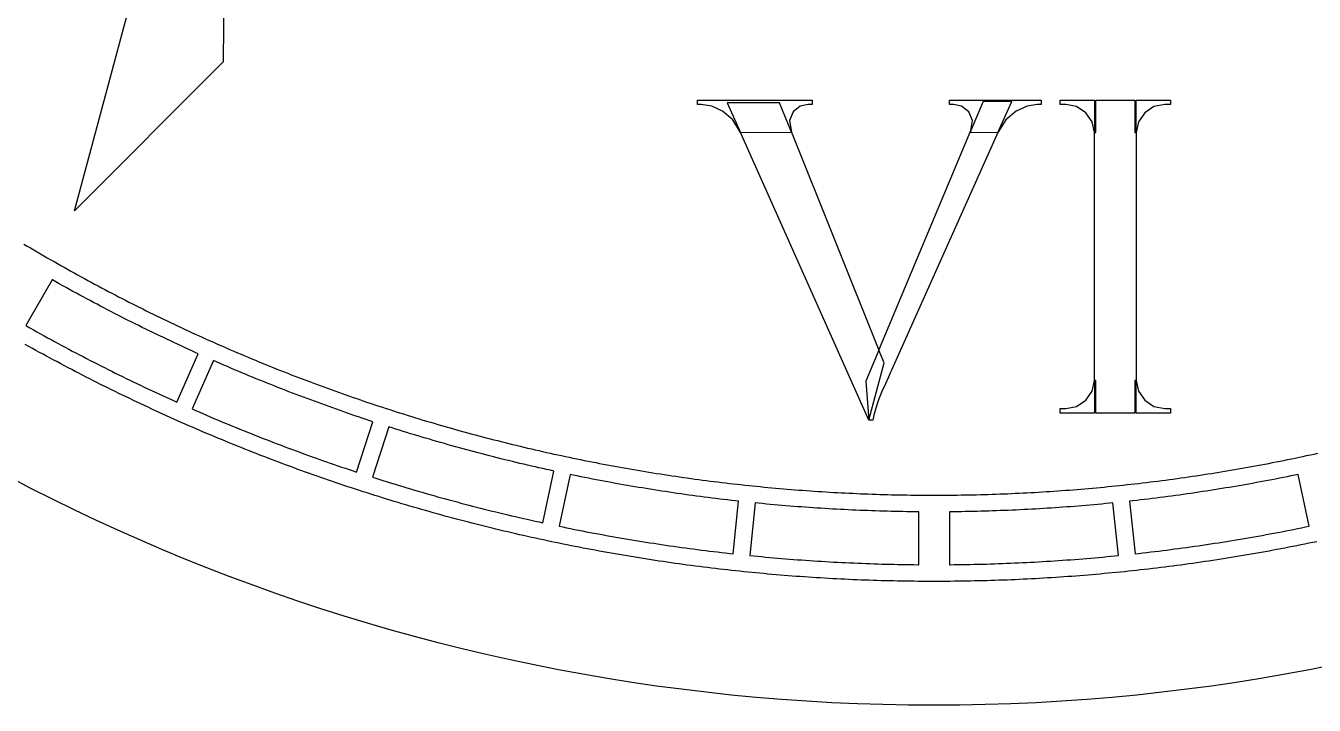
# Model space of a CAD drawing. Header units: millimetres. Extents: x -14.2 to 14.2, y -14.2 to 14.2.
# Drawn here: x -6.52 to 2.73, y -14.25 to -9.37 of the extents above; entities that cross this region are included whole.
import ezdxf

# ---------------------------------------------------------------- set-up
doc = ezdxf.new("R2010")
doc.units = ezdxf.units.MM
doc.layers.add('ALTIN', color=2, linetype='Continuous')
doc.layers.add('KESIM', color=1, linetype='Continuous')

msp = doc.modelspace()

# ---------------------------------------------------------------- linework, layer by layer
at = {"layer": 'ALTIN'}
for points in [[(-5.1, -8.8335), (-5.1063, -9.6243), (-6.175, -10.6954), (-5.7817, -9.2343)], [(-1.0235, -10.1309), (-1.025, -10.1309), (-1.1104, -9.9185), (-1.4866, -9.9185), (-1.391, -10.1325), (-1.4464, -10.0405), (-1.5187, -9.9782), (-1.5974, -9.9432), (-1.6729, -9.9315), (-1.6854, -9.9315), (-1.6985, -9.9315), (-1.6985, -9.8994), (-0.8758, -9.8994), (-0.8758, -9.9315), (-0.905, -9.9315), (-0.9622, -9.9445), (-1.0124, -9.9833), (-1.0386, -10.0458)], [(0.4581, -10.1339), (0.4569, -10.1339), (0.5575, -9.9089), (0.3521, -9.9089), (0.2642, -10.1189), (0.2765, -10.0458), (0.2492, -9.9833), (0.1977, -9.9445), (0.1397, -9.9315), (0.111, -9.9315), (0.111, -9.8994), (0.77, -9.8994), (0.77, -9.9315), (0.7554, -9.9315), (0.7408, -9.9315), (0.6676, -9.9432), (0.5897, -9.9782), (0.5166, -10.0405)], [(1.1521, -9.8994), (1.1521, -10.1339), (1.1349, -10.0566), (1.0893, -9.9913), (1.024, -9.9465), (0.9467, -9.9315), (0.9256, -9.9315), (0.905, -9.9315), (0.905, -9.8994)], [(1.1621, -9.8994), (1.4414, -9.8994), (1.4414, -10.1339), (1.4514, -10.1339), (1.4514, -11.9148), (1.4414, -11.9148), (1.4414, -12.1494), (1.1621, -12.1494), (1.1621, -11.9148), (1.1521, -11.9148), (1.1521, -10.1339), (1.1621, -10.1339)], [(1.4685, -10.0566), (1.4514, -10.1339), (1.4514, -9.8994), (1.6985, -9.8994), (1.6985, -9.9315), (1.6759, -9.9315), (1.6568, -9.9315), (1.5793, -9.9465), (1.5137, -9.9913)], [(-1.391, -10.1325), (-1.3901, -10.1339), (-1.025, -10.1309), (-0.3959, -11.6963), (-0.4901, -11.9214), (-0.4675, -12.2006)], [(0.2642, -10.1189), (0.2622, -10.1309), (0.4569, -10.1339), (-0.3068, -11.841), (-0.3121, -11.8565), (-0.3279, -11.8907), (-0.3499, -11.9384), (-0.3746, -11.9952), (-0.3982, -12.0553), (-0.4178, -12.1142), (-0.4319, -12.1647), (-0.4389, -12.2006), (-0.4675, -12.2006), (-0.3585, -11.7893), (-0.3959, -11.6963)], [(-5.4094, -11.6669), (-5.4349, -11.6551), (-5.4603, -11.6432), (-5.4857, -11.6313), (-5.511, -11.6193), (-5.5364, -11.6072), (-5.5617, -11.5951), (-5.587, -11.583), (-5.6122, -11.5708), (-5.6375, -11.5585), (-5.6627, -11.5462), (-5.6878, -11.5338), (-5.713, -11.5213), (-5.7381, -11.5089), (-5.7632, -11.4963), (-5.7883, -11.4837), (-5.8133, -11.4711), (-5.8383, -11.4583), (-5.8633, -11.4456), (-5.8883, -11.4328), (-5.9132, -11.4199), (-5.9381, -11.407), (-5.963, -11.394), (-5.9878, -11.3809), (-6.0126, -11.3679), (-6.0374, -11.3547), (-6.0622, -11.3415), (-6.0869, -11.3283), (-6.1116, -11.3149), (-6.1363, -11.3016), (-6.1609, -11.2882), (-6.1855, -11.2747), (-6.2101, -11.2612), (-6.2347, -11.2476), (-6.2592, -11.234), (-6.2837, -11.2203), (-6.3081, -11.2066), (-6.3326, -11.1928), (-6.3345, -11.1917), (-6.5245, -11.5208), (-6.5197, -11.5235), (-6.4945, -11.5377), (-6.4693, -11.5518), (-6.4441, -11.5659), (-6.4189, -11.58), (-6.3936, -11.5939), (-6.3683, -11.6079), (-6.343, -11.6217), (-6.3176, -11.6355), (-6.2922, -11.6493), (-6.2668, -11.663), (-6.2413, -11.6766), (-6.2158, -11.6902), (-6.1903, -11.7038), (-6.1647, -11.7172), (-6.1392, -11.7307), (-6.1136, -11.744), (-6.0879, -11.7573), (-6.0623, -11.7706), (-6.0366, -11.7838), (-6.0108, -11.7969), (-5.9851, -11.81), (-5.9593, -11.823), (-5.9335, -11.836), (-5.9077, -11.8489), (-5.8818, -11.8618), (-5.8559, -11.8746), (-5.83, -11.8873), (-5.804, -11.9), (-5.7781, -11.9127), (-5.7521, -11.9252), (-5.726, -11.9378), (-5.7, -11.9502), (-5.6739, -11.9626), (-5.6478, -11.975), (-5.6216, -11.9873), (-5.5955, -11.9995), (-5.5693, -12.0117), (-5.5431, -12.0238), (-5.5168, -12.0359), (-5.4905, -12.0479), (-5.4642, -12.0598), (-5.4399, -12.0708), (-5.2854, -11.7237), (-5.3074, -11.7137), (-5.333, -11.7021), (-5.3585, -11.6904), (-5.384, -11.6787)], [(-4.1603, -12.1685), (-4.1868, -12.1594), (-4.2133, -12.1502), (-4.2398, -12.141), (-4.2663, -12.1317), (-4.2928, -12.1224), (-4.3192, -12.113), (-4.3456, -12.1035), (-4.372, -12.094), (-4.3984, -12.0844), (-4.4247, -12.0748), (-4.4511, -12.0651), (-4.4774, -12.0554), (-4.5037, -12.0456), (-4.5299, -12.0358), (-4.5562, -12.0258), (-4.5824, -12.0159), (-4.6086, -12.0058), (-4.6348, -11.9958), (-4.661, -11.9856), (-4.6871, -11.9754), (-4.7132, -11.9652), (-4.7393, -11.9549), (-4.7654, -11.9445), (-4.7914, -11.9341), (-4.8174, -11.9236), (-4.8434, -11.913), (-4.8694, -11.9025), (-4.8954, -11.8918), (-4.9213, -11.8811), (-4.9472, -11.8703), (-4.9731, -11.8595), (-4.999, -11.8486), (-5.0248, -11.8377), (-5.0506, -11.8267), (-5.0764, -11.8157), (-5.1022, -11.8046), (-5.1279, -11.7934), (-5.1536, -11.7822), (-5.1758, -11.7725), (-5.3303, -12.1196), (-5.3059, -12.1303), (-5.2794, -12.1419), (-5.2529, -12.1534), (-5.2264, -12.1648), (-5.1999, -12.1762), (-5.1733, -12.1875), (-5.1467, -12.1987), (-5.1201, -12.2099), (-5.0934, -12.2211), (-5.0667, -12.2322), (-5.04, -12.2432), (-5.0133, -12.2542), (-4.9866, -12.2651), (-4.9598, -12.2759), (-4.933, -12.2867), (-4.9062, -12.2974), (-4.8793, -12.3081), (-4.8525, -12.3187), (-4.8256, -12.3293), (-4.7987, -12.3398), (-4.7717, -12.3502), (-4.7448, -12.3606), (-4.7178, -12.3709), (-4.6908, -12.3812), (-4.6638, -12.3914), (-4.6367, -12.4015), (-4.6097, -12.4116), (-4.5826, -12.4217), (-4.5555, -12.4316), (-4.5283, -12.4415), (-4.5012, -12.4514), (-4.474, -12.4612), (-4.4468, -12.4709), (-4.4196, -12.4806), (-4.3924, -12.4902), (-4.3651, -12.4997), (-4.3378, -12.5092), (-4.3105, -12.5187), (-4.2832, -12.528), (-4.2559, -12.5374), (-4.2285, -12.5466), (-4.2011, -12.5558), (-4.1737, -12.5649), (-4.1484, -12.5733), (-4.031, -12.2119), (-4.0539, -12.2043), (-4.0805, -12.1954), (-4.1071, -12.1865), (-4.1337, -12.1775)], [(1.1521, -11.9148), (1.1521, -12.1494), (0.905, -12.1494), (0.905, -12.1172), (0.9256, -12.1172), (0.9467, -12.1172), (1.024, -12.1024), (1.0893, -12.058), (1.1349, -11.9923)], [(1.6985, -12.1494), (1.4514, -12.1494), (1.4514, -11.9148), (1.4685, -11.9923), (1.5137, -12.058), (1.5793, -12.1024), (1.6568, -12.1172), (1.6759, -12.1172), (1.6985, -12.1172)], [(-2.8655, -12.5367), (-2.8929, -12.5304), (-2.9202, -12.5241), (-2.9475, -12.5177), (-2.9748, -12.5112), (-3.0021, -12.5047), (-3.0294, -12.4981), (-3.0566, -12.4915), (-3.0839, -12.4848), (-3.1111, -12.478), (-3.1383, -12.4712), (-3.1655, -12.4643), (-3.1927, -12.4574), (-3.2199, -12.4504), (-3.247, -12.4433), (-3.2742, -12.4362), (-3.3013, -12.429), (-3.3284, -12.4218), (-3.3555, -12.4145), (-3.3826, -12.4072), (-3.4096, -12.3998), (-3.4367, -12.3923), (-3.4637, -12.3848), (-3.4907, -12.3772), (-3.5177, -12.3695), (-3.5447, -12.3618), (-3.5717, -12.3541), (-3.5986, -12.3462), (-3.6255, -12.3384), (-3.6524, -12.3304), (-3.6793, -12.3224), (-3.7062, -12.3144), (-3.7331, -12.3063), (-3.7599, -12.2981), (-3.7867, -12.2898), (-3.8135, -12.2816), (-3.8403, -12.2732), (-3.8671, -12.2648), (-3.8938, -12.2563), (-3.9169, -12.249), (-4.0343, -12.6104), (-4.0089, -12.6185), (-3.9813, -12.6272), (-3.9538, -12.6359), (-3.9262, -12.6445), (-3.8986, -12.653), (-3.871, -12.6615), (-3.8434, -12.6699), (-3.8157, -12.6782), (-3.788, -12.6865), (-3.7604, -12.6948), (-3.7327, -12.7029), (-3.7049, -12.7111), (-3.6772, -12.7191), (-3.6494, -12.7271), (-3.6217, -12.735), (-3.5939, -12.7429), (-3.5661, -12.7507), (-3.5382, -12.7585), (-3.5104, -12.7662), (-3.4825, -12.7738), (-3.4547, -12.7814), (-3.4268, -12.7889), (-3.3989, -12.7963), (-3.3709, -12.8037), (-3.343, -12.811), (-3.315, -12.8183), (-3.2871, -12.8255), (-3.2591, -12.8326), (-3.2311, -12.8397), (-3.203, -12.8467), (-3.175, -12.8537), (-3.147, -12.8606), (-3.1189, -12.8674), (-3.0908, -12.8742), (-3.0627, -12.8809), (-3.0346, -12.8875), (-3.0065, -12.8941), (-2.9784, -12.9007), (-2.9502, -12.9071), (-2.922, -12.9135), (-2.8939, -12.9199), (-2.8657, -12.9262), (-2.8375, -12.9324), (-2.8114, -12.9381), (-2.7324, -12.5664), (-2.756, -12.5612), (-2.7834, -12.5552), (-2.8108, -12.5491), (-2.8382, -12.5429)], [(-1.5394, -12.7675), (-1.5672, -12.7641), (-1.5951, -12.7607), (-1.6229, -12.7572), (-1.6507, -12.7536), (-1.6786, -12.75), (-1.7064, -12.7463), (-1.7342, -12.7425), (-1.762, -12.7387), (-1.7898, -12.7348), (-1.8175, -12.7309), (-1.8453, -12.7269), (-1.8731, -12.7229), (-1.9008, -12.7187), (-1.9286, -12.7146), (-1.9563, -12.7103), (-1.984, -12.706), (-2.0117, -12.7017), (-2.0395, -12.6973), (-2.0671, -12.6928), (-2.0948, -12.6882), (-2.1225, -12.6836), (-2.1502, -12.679), (-2.1778, -12.6743), (-2.2055, -12.6695), (-2.2331, -12.6646), (-2.2607, -12.6597), (-2.2884, -12.6548), (-2.316, -12.6497), (-2.3435, -12.6447), (-2.3711, -12.6395), (-2.3987, -12.6343), (-2.4263, -12.629), (-2.4538, -12.6237), (-2.4813, -12.6183), (-2.5089, -12.6129), (-2.5364, -12.6074), (-2.5639, -12.6018), (-2.5914, -12.5962), (-2.615, -12.5913), (-2.694, -12.963), (-2.6679, -12.9684), (-2.6396, -12.9742), (-2.6113, -12.9799), (-2.583, -12.9856), (-2.5547, -12.9912), (-2.5263, -12.9967), (-2.498, -13.0022), (-2.4696, -13.0076), (-2.4412, -13.013), (-2.4128, -13.0183), (-2.3844, -13.0235), (-2.356, -13.0287), (-2.3275, -13.0338), (-2.2991, -13.0389), (-2.2707, -13.0438), (-2.2422, -13.0488), (-2.2137, -13.0536), (-2.1852, -13.0584), (-2.1567, -13.0632), (-2.1282, -13.0678), (-2.0997, -13.0724), (-2.0712, -13.077), (-2.0427, -13.0815), (-2.0141, -13.0859), (-1.9856, -13.0903), (-1.957, -13.0946), (-1.9284, -13.0988), (-1.8998, -13.103), (-1.8713, -13.1071), (-1.8427, -13.1111), (-1.814, -13.1151), (-1.7854, -13.1191), (-1.7568, -13.1229), (-1.7282, -13.1267), (-1.6995, -13.1305), (-1.6709, -13.1341), (-1.6422, -13.1378), (-1.6136, -13.1413), (-1.5849, -13.1448), (-1.5562, -13.1482), (-1.5275, -13.1516), (-1.4988, -13.1549), (-1.4701, -13.1581), (-1.4436, -13.1611), (-1.4039, -12.7831), (-1.4279, -12.7805), (-1.4558, -12.7773), (-1.4837, -12.7741), (-1.5115, -12.7709)], [(1.6422, -13.1378), (1.6709, -13.1341), (1.6995, -13.1305), (1.7282, -13.1267), (1.7568, -13.1229), (1.7854, -13.1191), (1.814, -13.1151), (1.8427, -13.1111), (1.8713, -13.1071), (1.8998, -13.103), (1.9284, -13.0988), (1.957, -13.0946), (1.9856, -13.0903), (2.0141, -13.0859), (2.0427, -13.0815), (2.0712, -13.077), (2.0997, -13.0724), (2.1282, -13.0678), (2.1567, -13.0632), (2.1852, -13.0584), (2.2137, -13.0536), (2.2422, -13.0488), (2.2707, -13.0438), (2.2991, -13.0389), (2.3275, -13.0338), (2.356, -13.0287), (2.3844, -13.0235), (2.4128, -13.0183), (2.4412, -13.013), (2.4696, -13.0076), (2.498, -13.0022), (2.5263, -12.9967), (2.5547, -12.9912), (2.583, -12.9856), (2.6113, -12.9799), (2.6396, -12.9742), (2.6679, -12.9684), (2.694, -12.963), (2.615, -12.5913), (2.5914, -12.5962), (2.5639, -12.6018), (2.5364, -12.6074), (2.5089, -12.6129), (2.4813, -12.6183), (2.4538, -12.6237), (2.4263, -12.629), (2.3987, -12.6343), (2.3711, -12.6395), (2.3435, -12.6447), (2.316, -12.6497), (2.2884, -12.6548), (2.2607, -12.6597), (2.2331, -12.6646), (2.2055, -12.6695), (2.1778, -12.6743), (2.1502, -12.679), (2.1225, -12.6836), (2.0948, -12.6882), (2.0671, -12.6928), (2.0395, -12.6973), (2.0117, -12.7017), (1.984, -12.706), (1.9563, -12.7103), (1.9286, -12.7146), (1.9008, -12.7187), (1.8731, -12.7229), (1.8453, -12.7269), (1.8175, -12.7309), (1.7898, -12.7348), (1.762, -12.7387), (1.7342, -12.7425), (1.7064, -12.7463), (1.6786, -12.75), (1.6507, -12.7536), (1.6229, -12.7572), (1.5951, -12.7607), (1.5672, -12.7641), (1.5394, -12.7675), (1.5115, -12.7709), (1.4837, -12.7741), (1.4558, -12.7773), (1.4279, -12.7805), (1.4039, -12.7831), (1.4436, -13.1611), (1.4701, -13.1581), (1.4988, -13.1549), (1.5275, -13.1516), (1.5562, -13.1482), (1.5849, -13.1448), (1.6136, -13.1413)], [(-1.1827, -13.1871), (-1.1539, -13.1896), (-1.1252, -13.1921), (-1.0964, -13.1945), (-1.0676, -13.1969), (-1.0388, -13.1992), (-1.01, -13.2014), (-0.9812, -13.2036), (-0.9524, -13.2057), (-0.9236, -13.2077), (-0.8948, -13.2097), (-0.8659, -13.2117), (-0.8371, -13.2135), (-0.8083, -13.2153), (-0.7794, -13.217), (-0.7506, -13.2187), (-0.7218, -13.2203), (-0.6929, -13.2219), (-0.6641, -13.2233), (-0.6352, -13.2248), (-0.6064, -13.2261), (-0.5775, -13.2274), (-0.5487, -13.2286), (-0.5198, -13.2298), (-0.4909, -13.2309), (-0.4621, -13.2319), (-0.4332, -13.2329), (-0.4043, -13.2338), (-0.3755, -13.2347), (-0.3466, -13.2355), (-0.3177, -13.2362), (-0.2888, -13.2368), (-0.26, -13.2374), (-0.2311, -13.238), (-0.2022, -13.2385), (-0.1733, -13.2389), (-0.1444, -13.2392), (-0.1155, -13.2395), (-0.11, -13.2395), (-0.11, -12.8595), (-0.1122, -12.8595), (-0.1403, -12.8592), (-0.1683, -12.8589), (-0.1964, -12.8585), (-0.2244, -12.858), (-0.2525, -12.8575), (-0.2805, -12.8569), (-0.3086, -12.8563), (-0.3366, -12.8556), (-0.3647, -12.8548), (-0.3927, -12.854), (-0.4208, -12.8531), (-0.4488, -12.8522), (-0.4768, -12.8512), (-0.5049, -12.8501), (-0.5329, -12.849), (-0.5609, -12.8478), (-0.589, -12.8465), (-0.617, -12.8452), (-0.645, -12.8438), (-0.673, -12.8424), (-0.7011, -12.8409), (-0.7291, -12.8393), (-0.7571, -12.8377), (-0.7851, -12.836), (-0.8131, -12.8343), (-0.8411, -12.8325), (-0.8691, -12.8306), (-0.8971, -12.8287), (-0.9251, -12.8267), (-0.953, -12.8246), (-0.981, -12.8225), (-1.009, -12.8204), (-1.037, -12.8181), (-1.0649, -12.8158), (-1.0929, -12.8135), (-1.1208, -12.8111), (-1.1488, -12.8086), (-1.1767, -12.8061), (-1.2046, -12.8035), (-1.2326, -12.8008), (-1.2605, -12.7981), (-1.2845, -12.7957), (-1.3243, -13.1736), (-1.2977, -13.1762), (-1.269, -13.179), (-1.2402, -13.1818), (-1.2115, -13.1845)], [(0.2888, -13.2368), (0.3177, -13.2362), (0.3466, -13.2355), (0.3755, -13.2347), (0.4043, -13.2338), (0.4332, -13.2329), (0.4621, -13.2319), (0.4909, -13.2309), (0.5198, -13.2298), (0.5487, -13.2286), (0.5775, -13.2274), (0.6064, -13.2261), (0.6352, -13.2248), (0.6641, -13.2233), (0.6929, -13.2219), (0.7218, -13.2203), (0.7506, -13.2187), (0.7794, -13.217), (0.8083, -13.2153), (0.8371, -13.2135), (0.8659, -13.2117), (0.8948, -13.2097), (0.9236, -13.2077), (0.9524, -13.2057), (0.9812, -13.2036), (1.01, -13.2014), (1.0388, -13.1992), (1.0676, -13.1969), (1.0964, -13.1945), (1.1252, -13.1921), (1.1539, -13.1896), (1.1827, -13.1871), (1.2115, -13.1845), (1.2402, -13.1818), (1.269, -13.179), (1.2977, -13.1762), (1.3243, -13.1736), (1.2845, -12.7957), (1.2605, -12.7981), (1.2326, -12.8008), (1.2046, -12.8035), (1.1767, -12.8061), (1.1488, -12.8086), (1.1208, -12.8111), (1.0929, -12.8135), (1.0649, -12.8158), (1.037, -12.8181), (1.009, -12.8204), (0.981, -12.8225), (0.953, -12.8246), (0.9251, -12.8267), (0.8971, -12.8287), (0.8691, -12.8306), (0.8411, -12.8325), (0.8131, -12.8343), (0.7851, -12.836), (0.7571, -12.8377), (0.7291, -12.8393), (0.7011, -12.8409), (0.673, -12.8424), (0.645, -12.8438), (0.617, -12.8452), (0.589, -12.8465), (0.5609, -12.8478), (0.5329, -12.849), (0.5049, -12.8501), (0.4768, -12.8512), (0.4488, -12.8522), (0.4208, -12.8531), (0.3927, -12.854), (0.3647, -12.8548), (0.3366, -12.8556), (0.3086, -12.8563), (0.2805, -12.8569), (0.2525, -12.8575), (0.2244, -12.858), (0.1964, -12.8585), (0.1683, -12.8589), (0.1403, -12.8592), (0.1122, -12.8595), (0.11, -12.8595), (0.11, -13.2395), (0.1155, -13.2395), (0.1444, -13.2392), (0.1733, -13.2389), (0.2022, -13.2385), (0.2311, -13.238), (0.26, -13.2374)]]:
    msp.add_lwpolyline(points, close=True, dxfattribs=at)
for points in [[(-6.5377, -10.9346), (-6.5139, -10.9488), (-6.49, -10.963), (-6.466, -10.9772), (-6.4421, -10.9912), (-6.4181, -11.0053), (-6.3941, -11.0192), (-6.37, -11.0332), (-6.3459, -11.047), (-6.3218, -11.0609), (-6.2977, -11.0746), (-6.2735, -11.0883), (-6.2493, -11.102), (-6.225, -11.1156), (-6.2008, -11.1292), (-6.1765, -11.1427), (-6.1522, -11.1561), (-6.1278, -11.1695), (-6.1034, -11.1828), (-6.079, -11.1961), (-6.0546, -11.2094), (-6.0301, -11.2225), (-6.0056, -11.2357), (-5.9811, -11.2488), (-5.9565, -11.2618), (-5.9319, -11.2747), (-5.9073, -11.2877), (-5.8827, -11.3005), (-5.858, -11.3133), (-5.8333, -11.3261), (-5.8086, -11.3388), (-5.7838, -11.3514), (-5.7591, -11.364), (-5.7343, -11.3766), (-5.7094, -11.389), (-5.6846, -11.4015), (-5.6597, -11.4138), (-5.6348, -11.4262), (-5.6098, -11.4384), (-5.5848, -11.4506), (-5.5599, -11.4628), (-5.5348, -11.4749), (-5.5098, -11.4869), (-5.4847, -11.4989), (-5.4596, -11.5109), (-5.4345, -11.5228), (-5.4093, -11.5346), (-5.3842, -11.5464), (-5.359, -11.5581), (-5.3337, -11.5697), (-5.3085, -11.5814), (-5.2832, -11.5929), (-5.2579, -11.6044), (-5.2326, -11.6158), (-5.2072, -11.6272), (-5.1818, -11.6386), (-5.1564, -11.6498), (-5.131, -11.6611), (-5.1055, -11.6722), (-5.0801, -11.6833), (-5.0546, -11.6944), (-5.029, -11.7054), (-5.0035, -11.7163), (-4.9779, -11.7272), (-4.9523, -11.7381), (-4.9267, -11.7488), (-4.9011, -11.7596), (-4.8754, -11.7702), (-4.8497, -11.7808), (-4.824, -11.7914), (-4.7982, -11.8019), (-4.7725, -11.8123), (-4.7467, -11.8227), (-4.7209, -11.833), (-4.6951, -11.8433), (-4.6692, -11.8535), (-4.6434, -11.8637), (-4.6175, -11.8738), (-4.5915, -11.8838), (-4.5656, -11.8938), (-4.5396, -11.9037), (-4.5137, -11.9136), (-4.4877, -11.9234), (-4.4616, -11.9332), (-4.4356, -11.9429), (-4.4095, -11.9526), (-4.3834, -11.9621), (-4.3573, -11.9717), (-4.3312, -11.9812), (-4.3051, -11.9906), (-4.2789, -11.9999), (-4.2527, -12.0093), (-4.2265, -12.0185), (-4.2003, -12.0277), (-4.174, -12.0368), (-4.1477, -12.0459), (-4.1214, -12.0549), (-4.0951, -12.0639), (-4.0688, -12.0728), (-4.0425, -12.0816), (-4.0161, -12.0904), (-3.9897, -12.0992), (-3.9633, -12.1078), (-3.9369, -12.1165), (-3.9104, -12.125), (-3.884, -12.1335), (-3.8575, -12.142), (-3.831, -12.1504), (-3.8045, -12.1587), (-3.7779, -12.167), (-3.7514, -12.1752), (-3.7248, -12.1833), (-3.6982, -12.1914), (-3.6716, -12.1995), (-3.645, -12.2074), (-3.6184, -12.2154), (-3.5917, -12.2232), (-3.565, -12.231), (-3.5383, -12.2388), (-3.5116, -12.2465), (-3.4849, -12.2541), (-3.4582, -12.2617), (-3.4314, -12.2692), (-3.4046, -12.2767), (-3.3778, -12.2841), (-3.351, -12.2914), (-3.3242, -12.2987), (-3.2974, -12.3059), (-3.2705, -12.3131), (-3.2436, -12.3202), (-3.2167, -12.3272), (-3.1898, -12.3342), (-3.1629, -12.3411), (-3.136, -12.348), (-3.109, -12.3548), (-3.0821, -12.3616), (-3.0551, -12.3683), (-3.0281, -12.3749), (-3.0011, -12.3815), (-2.9741, -12.388), (-2.9471, -12.3945), (-2.92, -12.4009), (-2.893, -12.4072), (-2.8659, -12.4135), (-2.8388, -12.4197), (-2.8117, -12.4259), (-2.7846, -12.432), (-2.7574, -12.438), (-2.7303, -12.444), (-2.7031, -12.4499), (-2.676, -12.4558), (-2.6488, -12.4616), (-2.6216, -12.4673), (-2.5944, -12.473), (-2.5672, -12.4787), (-2.5399, -12.4842), (-2.5127, -12.4898), (-2.4855, -12.4952), (-2.4582, -12.5006), (-2.4309, -12.5059), (-2.4036, -12.5112), (-2.3763, -12.5164), (-2.349, -12.5216), (-2.3217, -12.5267), (-2.2943, -12.5317), (-2.267, -12.5367), (-2.2396, -12.5416), (-2.2123, -12.5465), (-2.1849, -12.5512), (-2.1575, -12.556), (-2.1301, -12.5607), (-2.1027, -12.5653), (-2.0753, -12.5698), (-2.0479, -12.5743), (-2.0204, -12.5788), (-1.993, -12.5831), (-1.9655, -12.5875), (-1.9381, -12.5917), (-1.9106, -12.5959), (-1.8831, -12.6001), (-1.8556, -12.6041), (-1.8281, -12.6082), (-1.8006, -12.6121), (-1.7731, -12.616), (-1.7455, -12.6199), (-1.718, -12.6236), (-1.6905, -12.6273), (-1.6629, -12.631), (-1.6353, -12.6346), (-1.6078, -12.6381), (-1.5802, -12.6416), (-1.5526, -12.645), (-1.525, -12.6484), (-1.4974, -12.6517), (-1.4698, -12.6549), (-1.4422, -12.6581), (-1.4146, -12.6612), (-1.387, -12.6643), (-1.3593, -12.6673), (-1.3317, -12.6702), (-1.304, -12.6731), (-1.2764, -12.6759), (-1.2487, -12.6787), (-1.2211, -12.6813), (-1.1934, -12.684), (-1.1657, -12.6866), (-1.1381, -12.6891), (-1.1104, -12.6915), (-1.0827, -12.6939), (-1.055, -12.6962), (-1.0273, -12.6985), (-0.9996, -12.7007), (-0.9719, -12.7029), (-0.9441, -12.705), (-0.9164, -12.707), (-0.8887, -12.709), (-0.861, -12.7109), (-0.8332, -12.7127), (-0.8055, -12.7145), (-0.7778, -12.7162), (-0.75, -12.7179), (-0.7223, -12.7195), (-0.6945, -12.7211), (-0.6668, -12.7225), (-0.639, -12.724), (-0.6112, -12.7253), (-0.5835, -12.7266), (-0.5557, -12.7279), (-0.5279, -12.7291), (-0.5002, -12.7302), (-0.4724, -12.7312), (-0.4446, -12.7322), (-0.4168, -12.7332), (-0.3891, -12.7341), (-0.3613, -12.7349), (-0.3335, -12.7356), (-0.3057, -12.7363), (-0.2779, -12.737), (-0.2501, -12.7375), (-0.2223, -12.7381), (-0.1946, -12.7385), (-0.1668, -12.7389), (-0.139, -12.7392), (-0.1112, -12.7395), (-0.0834, -12.7397), (-0.0556, -12.7399), (-0.0278, -12.74), (0, -12.74), (0.0278, -12.74), (0.0556, -12.7399), (0.0834, -12.7397), (0.1112, -12.7395), (0.139, -12.7392), (0.1668, -12.7389), (0.1946, -12.7385), (0.2223, -12.7381), (0.2501, -12.7375), (0.2779, -12.737), (0.3057, -12.7363), (0.3335, -12.7356), (0.3613, -12.7349), (0.3891, -12.7341), (0.4168, -12.7332), (0.4446, -12.7322), (0.4724, -12.7312), (0.5002, -12.7302), (0.5279, -12.7291), (0.5557, -12.7279), (0.5835, -12.7266), (0.6112, -12.7253), (0.639, -12.724), (0.6668, -12.7225), (0.6945, -12.7211), (0.7223, -12.7195), (0.75, -12.7179), (0.7778, -12.7162), (0.8055, -12.7145), (0.8332, -12.7127), (0.861, -12.7109), (0.8887, -12.709), (0.9164, -12.707), (0.9441, -12.705), (0.9719, -12.7029), (0.9996, -12.7007), (1.0273, -12.6985), (1.055, -12.6962), (1.0827, -12.6939), (1.1104, -12.6915), (1.1381, -12.6891), (1.1657, -12.6866), (1.1934, -12.684), (1.2211, -12.6813), (1.2487, -12.6787), (1.2764, -12.6759), (1.304, -12.6731), (1.3317, -12.6702), (1.3593, -12.6673), (1.387, -12.6643), (1.4146, -12.6612), (1.4422, -12.6581), (1.4698, -12.6549), (1.4974, -12.6517), (1.525, -12.6484), (1.5526, -12.645), (1.5802, -12.6416), (1.6078, -12.6381), (1.6353, -12.6346), (1.6629, -12.631), (1.6905, -12.6273), (1.718, -12.6236), (1.7455, -12.6199), (1.7731, -12.616), (1.8006, -12.6121), (1.8281, -12.6082), (1.8556, -12.6041), (1.8831, -12.6001), (1.9106, -12.5959), (1.9381, -12.5917), (1.9655, -12.5875), (1.993, -12.5831), (2.0204, -12.5788), (2.0479, -12.5743), (2.0753, -12.5698), (2.1027, -12.5653), (2.1301, -12.5607), (2.1575, -12.556), (2.1849, -12.5512), (2.2123, -12.5465), (2.2396, -12.5416), (2.267, -12.5367), (2.2943, -12.5317), (2.3217, -12.5267), (2.349, -12.5216), (2.3763, -12.5164), (2.4036, -12.5112), (2.4309, -12.5059), (2.4582, -12.5006), (2.4855, -12.4952), (2.5127, -12.4898), (2.5399, -12.4842), (2.5672, -12.4787), (2.5944, -12.473), (2.6216, -12.4673), (2.6488, -12.4616), (2.676, -12.4558), (2.7031, -12.4499), (2.7303, -12.444), (2.7574, -12.438)], [(2.7492, -13.0741), (2.7207, -13.08), (2.6921, -13.086), (2.6636, -13.0918), (2.635, -13.0976), (2.6064, -13.1033), (2.5778, -13.1089), (2.5492, -13.1145), (2.5206, -13.1201), (2.492, -13.1255), (2.4633, -13.1309), (2.4347, -13.1363), (2.406, -13.1416), (2.3773, -13.1468), (2.3486, -13.1519), (2.3199, -13.157), (2.2912, -13.1621), (2.2625, -13.167), (2.2338, -13.1719), (2.205, -13.1768), (2.1763, -13.1816), (2.1475, -13.1863), (2.1187, -13.1909), (2.09, -13.1955), (2.0612, -13.2), (2.0324, -13.2045), (2.0036, -13.2089), (1.9747, -13.2133), (1.9459, -13.2175), (1.9171, -13.2217), (1.8882, -13.2259), (1.8594, -13.23), (1.8305, -13.234), (1.8016, -13.238), (1.7727, -13.2419), (1.7438, -13.2457), (1.7149, -13.2495), (1.686, -13.2532), (1.6571, -13.2568), (1.6282, -13.2604), (1.5992, -13.2639), (1.5703, -13.2674), (1.5414, -13.2708), (1.5124, -13.2741), (1.4834, -13.2774), (1.4545, -13.2806), (1.4255, -13.2837), (1.3965, -13.2868), (1.3675, -13.2898), (1.3385, -13.2928), (1.3095, -13.2957), (1.2805, -13.2985), (1.2515, -13.3013), (1.2225, -13.304), (1.1934, -13.3066), (1.1644, -13.3092), (1.1354, -13.3117), (1.1063, -13.3141), (1.0773, -13.3165), (1.0482, -13.3188), (1.0192, -13.3211), (0.9901, -13.3233), (0.961, -13.3254), (0.9319, -13.3275), (0.9029, -13.3295), (0.8738, -13.3314), (0.8447, -13.3333), (0.8156, -13.3351), (0.7865, -13.3368), (0.7574, -13.3385), (0.7283, -13.3401), (0.6992, -13.3417), (0.6701, -13.3432), (0.641, -13.3446), (0.6119, -13.346), (0.5828, -13.3473), (0.5536, -13.3485), (0.5245, -13.3497), (0.4954, -13.3508), (0.4663, -13.3519), (0.4371, -13.3528), (0.408, -13.3538), (0.3789, -13.3546), (0.3497, -13.3554), (0.3206, -13.3562), (0.2914, -13.3568), (0.2623, -13.3574), (0.2332, -13.358), (0.204, -13.3584), (0.1749, -13.3589), (0.1457, -13.3592), (0.1166, -13.3595), (0.0874, -13.3597), (0.0583, -13.3599), (0.0291, -13.36), (0, -13.36), (-0.0291, -13.36), (-0.0583, -13.3599), (-0.0874, -13.3597), (-0.1166, -13.3595), (-0.1457, -13.3592), (-0.1749, -13.3589), (-0.204, -13.3584), (-0.2332, -13.358), (-0.2623, -13.3574), (-0.2914, -13.3568), (-0.3206, -13.3562), (-0.3497, -13.3554), (-0.3789, -13.3546), (-0.408, -13.3538), (-0.4371, -13.3528), (-0.4663, -13.3519), (-0.4954, -13.3508), (-0.5245, -13.3497), (-0.5536, -13.3485), (-0.5828, -13.3473), (-0.6119, -13.346), (-0.641, -13.3446), (-0.6701, -13.3432), (-0.6992, -13.3417), (-0.7283, -13.3401), (-0.7574, -13.3385), (-0.7865, -13.3368), (-0.8156, -13.3351), (-0.8447, -13.3333), (-0.8738, -13.3314), (-0.9029, -13.3295), (-0.9319, -13.3275), (-0.961, -13.3254), (-0.9901, -13.3233), (-1.0192, -13.3211), (-1.0482, -13.3188), (-1.0773, -13.3165), (-1.1063, -13.3141), (-1.1354, -13.3117), (-1.1644, -13.3092), (-1.1934, -13.3066), (-1.2225, -13.304), (-1.2515, -13.3013), (-1.2805, -13.2985), (-1.3095, -13.2957), (-1.3385, -13.2928), (-1.3675, -13.2898), (-1.3965, -13.2868), (-1.4255, -13.2837), (-1.4545, -13.2806), (-1.4834, -13.2774), (-1.5124, -13.2741), (-1.5414, -13.2708), (-1.5703, -13.2674), (-1.5992, -13.2639), (-1.6282, -13.2604), (-1.6571, -13.2568), (-1.686, -13.2532), (-1.7149, -13.2495), (-1.7438, -13.2457), (-1.7727, -13.2419), (-1.8016, -13.238), (-1.8305, -13.234), (-1.8594, -13.23), (-1.8882, -13.2259), (-1.9171, -13.2217), (-1.9459, -13.2175), (-1.9747, -13.2133), (-2.0036, -13.2089), (-2.0324, -13.2045), (-2.0612, -13.2), (-2.09, -13.1955), (-2.1187, -13.1909), (-2.1475, -13.1863), (-2.1763, -13.1816), (-2.205, -13.1768), (-2.2338, -13.1719), (-2.2625, -13.167), (-2.2912, -13.1621), (-2.3199, -13.157), (-2.3486, -13.1519), (-2.3773, -13.1468), (-2.406, -13.1416), (-2.4347, -13.1363), (-2.4633, -13.1309), (-2.492, -13.1255), (-2.5206, -13.1201), (-2.5492, -13.1145), (-2.5778, -13.1089), (-2.6064, -13.1033), (-2.635, -13.0976), (-2.6636, -13.0918), (-2.6921, -13.086), (-2.7207, -13.08), (-2.7492, -13.0741), (-2.7777, -13.0681), (-2.8062, -13.062), (-2.8347, -13.0558), (-2.8632, -13.0496), (-2.8916, -13.0433), (-2.9201, -13.037), (-2.9485, -13.0306), (-2.9769, -13.0241), (-3.0053, -13.0176), (-3.0337, -13.011), (-3.0621, -13.0043), (-3.0905, -12.9976), (-3.1188, -12.9909), (-3.1472, -12.984), (-3.1755, -12.9771), (-3.2038, -12.9702), (-3.2321, -12.9632), (-3.2604, -12.9561), (-3.2886, -12.9489), (-3.3169, -12.9417), (-3.3451, -12.9345), (-3.3733, -12.9271), (-3.4015, -12.9197), (-3.4297, -12.9123), (-3.4578, -12.9048), (-3.486, -12.8972), (-3.5141, -12.8896), (-3.5422, -12.8819), (-3.5703, -12.8741), (-3.5984, -12.8663), (-3.6264, -12.8584), (-3.6545, -12.8505), (-3.6825, -12.8425), (-3.7105, -12.8344), (-3.7385, -12.8263), (-3.7665, -12.8181), (-3.7944, -12.8098), (-3.8224, -12.8015), (-3.8503, -12.7932), (-3.8782, -12.7847), (-3.9061, -12.7762), (-3.934, -12.7677), (-3.9618, -12.7591), (-3.9896, -12.7504), (-4.0174, -12.7417), (-4.0452, -12.7329), (-4.073, -12.724), (-4.1007, -12.7151), (-4.1285, -12.7061), (-4.1562, -12.6971), (-4.1839, -12.688), (-4.2115, -12.6788), (-4.2392, -12.6696), (-4.2668, -12.6603), (-4.2944, -12.651), (-4.322, -12.6416), (-4.3496, -12.6321), (-4.3771, -12.6226), (-4.4047, -12.613), (-4.4322, -12.6034), (-4.4597, -12.5937), (-4.4871, -12.5839), (-4.5146, -12.5741), (-4.542, -12.5642), (-4.5694, -12.5543), (-4.5968, -12.5443), (-4.6241, -12.5342), (-4.6515, -12.5241), (-4.6788, -12.5139), (-4.7061, -12.5037), (-4.7333, -12.4934), (-4.7606, -12.4831), (-4.7878, -12.4726), (-4.815, -12.4622), (-4.8422, -12.4516), (-4.8693, -12.441), (-4.8965, -12.4304), (-4.9236, -12.4197), (-4.9506, -12.4089), (-4.9777, -12.3981), (-5.0047, -12.3872), (-5.0318, -12.3762), (-5.0587, -12.3652), (-5.0857, -12.3542), (-5.1127, -12.343), (-5.1396, -12.3318), (-5.1665, -12.3206), (-5.1933, -12.3093), (-5.2202, -12.2979), (-5.247, -12.2865), (-5.2738, -12.2751), (-5.3005, -12.2635), (-5.3273, -12.2519), (-5.354, -12.2403), (-5.3807, -12.2286), (-5.4074, -12.2168), (-5.434, -12.205), (-5.4606, -12.1931), (-5.4872, -12.1811), (-5.5138, -12.1691), (-5.5403, -12.1571), (-5.5668, -12.145), (-5.5933, -12.1328), (-5.6198, -12.1206), (-5.6462, -12.1083), (-5.6726, -12.0959), (-5.699, -12.0835), (-5.7253, -12.0711), (-5.7516, -12.0585), (-5.7779, -12.046), (-5.8042, -12.0333), (-5.8304, -12.0206), (-5.8566, -12.0079), (-5.8828, -11.9951), (-5.909, -11.9822), (-5.9351, -11.9693), (-5.9612, -11.9563), (-5.9873, -11.9433), (-6.0133, -11.9302), (-6.0393, -11.9171), (-6.0653, -11.9038), (-6.0913, -11.8906), (-6.1172, -11.8773), (-6.1431, -11.8639), (-6.169, -11.8505), (-6.1948, -11.837), (-6.2206, -11.8234), (-6.2464, -11.8098), (-6.2721, -11.7962), (-6.2979, -11.7825), (-6.3236, -11.7687), (-6.3492, -11.7549), (-6.3748, -11.741), (-6.4004, -11.7271), (-6.426, -11.7131), (-6.4515, -11.699), (-6.4771, -11.6849), (-6.5025, -11.6708), (-6.528, -11.6565)]]:
    msp.add_lwpolyline(points, dxfattribs=at)
at = {"layer": 'KESIM'}
msp.add_circle((0, 0), 14.25, dxfattribs=at)

doc.saveas('drawing.dxf')
